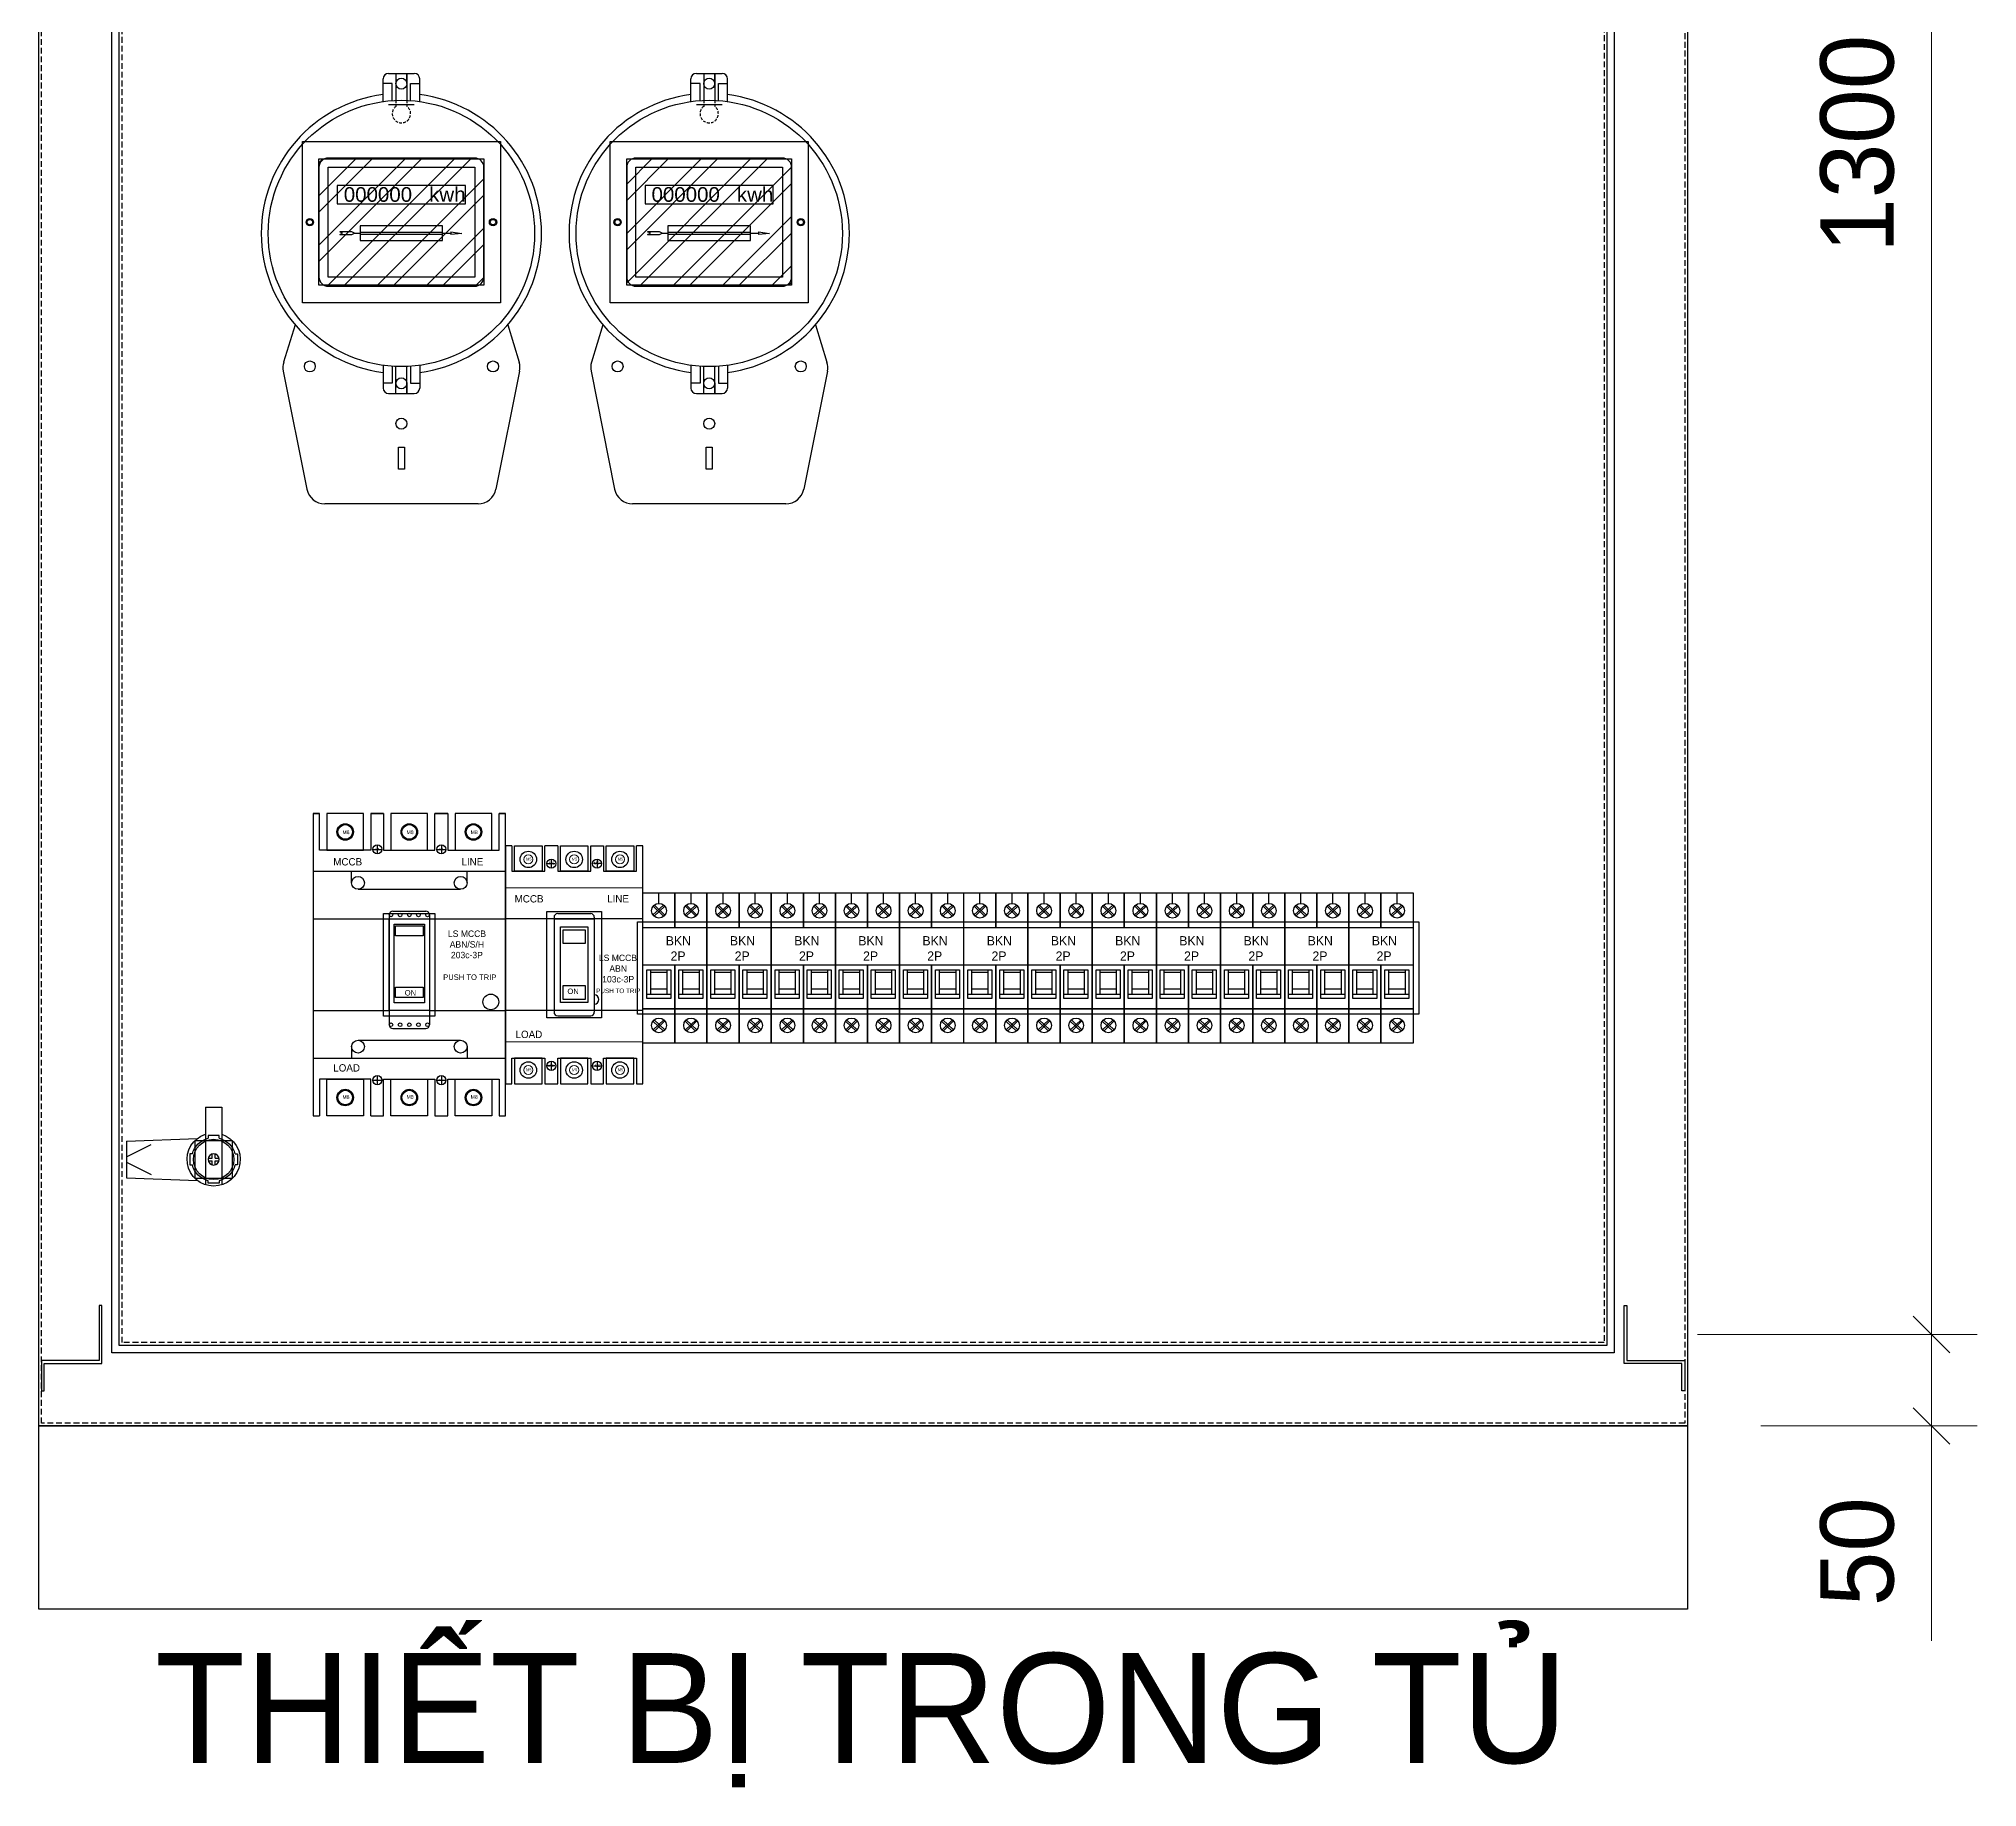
# Model space of a CAD drawing. Header units: millimetres. Extents: x 0 to 4277, y 0 to 3024.
# Drawn here: x 2340 to 3398, y 1167 to 2121 of the extents above; entities that cross this region are included whole.
import ezdxf

# ---------------------------------------------------------------- set-up
doc = ezdxf.new("R2010")
doc.units = ezdxf.units.MM
doc.linetypes.add('DASHED', pattern=[0.75, 0.5, -0.25])
doc.linetypes.add('HIDDEN2', pattern=[4.7625, 3.175, -1.5875])
doc.layers.add('DIM', color=253, linetype='Continuous')
doc.layers.add('HEATER', color=1, linetype='Continuous')
doc.layers.add('E_Electrical Equipment', color=35, linetype='Continuous', lineweight=5)
doc.dimstyles.new('Dim-40', dxfattribs={"dimtxt": 40, "dimasz": 20, "dimexe": 25, "dimexo": 40, "dimgap": 20, "dimtad": 1, "dimdec": 0, "dimtxsty": 'Standard', "dimblk": 'OBLIQUE', "dimcen": 15, "dimclrd": 5, "dimclre": 5, "dimclrt": 3, "dimazin": 3, "dimtfac": 1, "dimtdec": 0, "dimtmove": 0, "dimatfit": 3, "dimldrblk": 'ARCHTICK', "dimlwd": 9, "dimlwe": 9})

# ---------------------------------------------------------------- blocks, each defined once
blk = doc.blocks.new('*D4')
at = {"color": 0, "linetype": 'ByBlock', "lineweight": -2}
for p, q in [((3382.9, 2704), (3362.9, 2724)), ((3362.9, 1424), (3382.9, 1404))]:
    blk.add_line(p, q, dxfattribs=at)
at = {"layer": 'Defpoints', "color": 0, "transparency": 16777216}
for p in [(3205.2, 2714), (3205.2, 1414), (3372.9, 1414)]:
    blk.add_point(p, dxfattribs=at)
at = {"layer": 'DIM', "color": 5, "lineweight": 9, "transparency": 16777216}
for p, q in [((3245.2, 2714), (3397.9, 2714)), ((3372.9, 2714), (3372.9, 1414)), ((3245.2, 1414), (3397.9, 1414))]:
    blk.add_line(p, q, dxfattribs=at)
at = {"layer": 'DIM', "color": 3, "transparency": 16777216, "insert": (3332.5, 2064), "char_height": 40, "attachment_point": 5, "rotation": 90}
blk.add_mtext('1300', dxfattribs=at)
blk = doc.blocks.new('_ArchTick')
at = {"color": 0, "const_width": 0.15}
blk.add_lwpolyline([(-0.5, -0.5), (0.5, 0.5)], dxfattribs=at)
blk = doc.blocks.new('_Oblique')
at = {"color": 0, "linetype": 'ByBlock', "lineweight": -2}
blk.add_line((-0.5, -0.5), (0.5, 0.5), dxfattribs=at)
blk = doc.blocks.new('*D5')
at = {"color": 0, "linetype": 'ByBlock', "lineweight": -2}
for p, q in [((3382.9, 1404), (3362.9, 1424)), ((3362.9, 1374), (3382.9, 1354))]:
    blk.add_line(p, q, dxfattribs=at)
at = {"layer": 'Defpoints', "color": 0, "transparency": 16777216}
for p in [(3205.2, 1414), (3239.7, 1364), (3372.9, 1364)]:
    blk.add_point(p, dxfattribs=at)
at = {"layer": 'DIM', "color": 5, "lineweight": 9, "transparency": 16777216}
for p, q in [((3245.2, 1414), (3397.9, 1414)), ((3372.9, 1414), (3372.9, 1364)), ((3279.7, 1364), (3397.9, 1364)), ((3372.9, 1364), (3372.9, 1246.8))]:
    blk.add_line(p, q, dxfattribs=at)
at = {"layer": 'DIM', "color": 3, "transparency": 16777216, "insert": (3332.5, 1295.4), "char_height": 40, "attachment_point": 5, "rotation": 90}
blk.add_mtext('50', dxfattribs=at)
blk = doc.blocks.new('BKN 2P')
at = {"color": 7}
for p, q in [((8.8, -5.7), (8.8, 0)), ((26.3, -5.7), (26.3, 0)), ((5.5, -12), (11.3, -6.6)), ((5.6, -7.3), (11.4, -12.8)), ((6.1, -12.7), (11.9, -7.2)), ((6.3, -6.6), (12, -12.1)), ((23, -12), (28.8, -6.6)), ((23.2, -7.3), (29, -12.8)), ((23.7, -12.7), (29.5, -7.2)), ((23.9, -6.6), (29.5, -12.1)), ((0, -18.8), (17.5, -18.8)), ((17.5, -18.8), (35, -18.8)), ((4.1, -41.9), (4.1, -55.2)), ((13.1, -41.9), (13.1, -55.2)), ((21.7, -41.9), (21.7, -55.2)), ((30.7, -41.9), (30.7, -55.2)), ((4.1, -43.3), (13.1, -43.3)), ((4.1, -52.4), (13.1, -52.4)), ((21.7, -43.3), (30.7, -43.3)), ((21.7, -52.4), (30.7, -52.4)), ((0, -63.2), (17.5, -63.2)), ((2.1, -55.2), (15.2, -55.2)), ((17.5, -63.2), (35, -63.2)), ((19.6, -55.2), (32.7, -55.2)), ((5.5, -70), (11.3, -75.4)), ((5.6, -74.7), (11.4, -69.2)), ((6.1, -69.2), (11.9, -74.8)), ((6.3, -75.4), (12, -69.8)), ((23, -70), (28.8, -75.4)), ((23.2, -74.7), (29, -69.2)), ((23.7, -69.2), (29.5, -74.8)), ((23.9, -75.4), (29.5, -69.8))]:
    blk.add_line(p, q, dxfattribs=at)
blk.add_line((0, -39.2), (35, -39.2))
for points in [[(17.5, -39.2), (17.5, -82), (0, -82), (0, 0), (17.5, 0), (17.5, -18.8)], [(17.5, -18.8), (17.5, 0), (35, 0), (35, -82), (17.5, -82), (17.5, -39.2)]]:
    blk.add_lwpolyline(points, dxfattribs=at)
for points in [[(2.1, -41.9), (15.2, -41.9), (15.2, -57.7), (2.1, -57.7)], [(19.6, -41.9), (32.7, -41.9), (32.7, -57.7), (19.6, -57.7)]]:
    blk.add_lwpolyline(points, close=True, dxfattribs=at)
for centre in [(8.8, -9.7), (26.3, -9.7), (8.8, -72.3), (26.3, -72.3)]:
    blk.add_circle(centre, 4.02, dxfattribs=at)
at = {"insert": (10.5, -23.6), "char_height": 5, "attachment_point": 1}
blk.add_mtext_dynamic_manual_height_columns('\\pi1.99689;{\\C1;BKN\\P\\pi4.61796;2P}', width=17.271, gutter_width=1, heights=[0], dxfattribs=at)
blk = doc.blocks.new('CB LS 30AF 3P')
at = {"lineweight": 30}
blk.add_line((46.5, 0), (53.5, 0), dxfattribs=at)
at = {"color": 4}
for p, q in [((23, -9.8), (27, -9.8)), ((25, -7.8), (25, -11.8)), ((52, -9.8), (48, -9.8)), ((50, -7.8), (50, -11.8)), ((27, -120.2), (23, -120.2)), ((25, -118.2), (25, -122.2)), ((48, -120.2), (52, -120.2)), ((50, -118.2), (50, -122.2))]:
    blk.add_line(p, q, dxfattribs=at)
for p, q in [((75, -40), (0, -40)), ((26.5, -39.1), (26.5, -90.9)), ((26.5, -40), (48.5, -40)), ((28.5, -37.1), (46.5, -37.1)), ((48.5, -39.1), (48.5, -90.9)), ((30, -44.3), (45, -44.3)), ((30, -85.7), (30, -44.3)), ((31.5, -45.9), (43.5, -45.9)), ((31.5, -53.4), (31.5, -45.9)), ((43.5, -45.9), (43.5, -53.4)), ((45, -44.3), (45, -85.7)), ((43.5, -53.4), (31.5, -53.4)), ((31.5, -76.4), (43.5, -76.4)), ((31.5, -83.9), (31.5, -76.4)), ((43.5, -83.9), (31.5, -83.9)), ((43.5, -76.4), (43.5, -83.9)), ((75, -90), (0, -90)), ((28.5, -92.9), (46.5, -92.9)), ((45, -85.7), (30, -85.7))]:
    blk.add_line(p, q)
at = {"lineweight": 30}
for points in [[(3.5, 0), (0, 0), (0, -130), (3.5, -130)], [(3.5, 0), (3.5, -14), (21.5, -14), (21.5, 0)], [(28.5, 0), (21.5, 0)], [(28.5, 0), (28.5, -14), (46.5, -14), (46.5, 0)], [(53.5, 0), (53.5, -14), (71.5, -14), (71.5, 0)], [(71.5, -130), (75, -130), (75, 0), (71.5, 0)], [(3.5, -130), (3.5, -116), (21.5, -116), (21.5, -130)], [(28.5, -130), (28.5, -116), (46.5, -116), (46.5, -130)], [(53.5, -130), (53.5, -116), (71.5, -116), (71.5, -130)], [(21.5, -130), (28.5, -130)], [(46.5, -130), (53.5, -130)]]:
    blk.add_lwpolyline(points, dxfattribs=at)
for centre, radius, start, end in [((28.5, -39.1), 2, 90, 180), ((46.5, -39.1), 2, 0, 90), ((48.5, -84), 2.5, 270, 90), ((28.5, -90.9), 2, 180, 270), ((46.5, -90.9), 2, 270, 0)]:
    blk.add_arc(centre, radius, start, end)
at = {"layer": 'E_Electrical Equipment', "color": 0}
for p, q in [((21.5, 0), (28.5, 0)), ((75, -23), (0, -23)), ((75, -107), (0, -107)), ((21.5, -130), (28.5, -130)), ((46.5, -130), (53.5, -130))]:
    blk.add_line(p, q, dxfattribs=at)
for centre in [(12.5, -7.5), (37.5, -7.5), (62.5, -7.5), (12.5, -122.5), (37.5, -122.5), (62.5, -122.5)]:
    blk.add_circle(centre, 2.5, dxfattribs=at)
blk.add_text('ON', height=3).set_placement((33.8, -81))
at = {"color": 3, "char_height": 1.5, "attachment_point": 1}
for insert in [(11.3, -6.6), (36.3, -6.6), (61.3, -6.6), (11.3, -121.6), (36.3, -121.6), (61.3, -121.6)]:
    blk.add_mtext_dynamic_manual_height_columns('{\\C7;M5}', width=4.338, gutter_width=1, heights=[0], dxfattribs=dict(at, insert=insert))
at = {"color": 1, "char_height": 1.5}
for insert, attachment_point in [((23.8, -8.8), 1), ((51.2, -8.8), 3), ((26.2, -119.3), 3), ((48.8, -119.3), 1)]:
    blk.add_mtext_dynamic_manual_height_columns('M5', width=4.338, gutter_width=1, heights=[0], dxfattribs=dict(at, insert=insert, attachment_point=attachment_point))
at = {"attachment_point": 1}
for s, width, insert, char_height in [('MCCB', 14.078, (5, -27), 4), ('LINE', 14.078, (55.5, -27), 4), ('PUSH TO TRIP', 37.658, (49.5, -78), 2.5), ('LOAD', 14.078, (5.5, -101), 4)]:
    blk.add_mtext_dynamic_manual_height_columns(s, width=width, gutter_width=1, heights=[0], dxfattribs=dict(at, insert=insert, char_height=char_height))
blk = doc.blocks.new('LS 100AF 3P')
at = {"color": 1}
for points in [[(5, 0), (20, 0), (20, -14), (5, -14)], [(5, -130), (20, -130), (20, -116), (5, -116)]]:
    blk.add_lwpolyline(points, close=True, dxfattribs=at)
at = {"color": 2}
for points in [[(30, 0), (45, 0), (45, -14), (30, -14)], [(30, -130), (45, -130), (45, -116), (30, -116)]]:
    blk.add_lwpolyline(points, close=True, dxfattribs=at)
at = {"color": 5}
for points in [[(55, 0), (70, 0), (70, -14), (55, -14)], [(55, -130), (70, -130), (70, -116), (55, -116)]]:
    blk.add_lwpolyline(points, close=True, dxfattribs=at)
at = {"color": 1}
for centre in [(12.5, -7.5), (12.5, -122.5)]:
    blk.add_circle(centre, 4.5, dxfattribs=at)
at = {"color": 4}
for centre in [(25, -9.8), (50, -9.8), (25, -120.2), (50, -120.2)]:
    blk.add_circle(centre, 2.5, dxfattribs=at)
at = {"color": 2}
for centre in [(37.5, -7.5), (37.5, -122.5)]:
    blk.add_circle(centre, 4.5, dxfattribs=at)
at = {"color": 5}
for centre in [(62.5, -7.5), (62.5, -122.5)]:
    blk.add_circle(centre, 4.5, dxfattribs=at)
blk.add_blockref('CB LS 30AF 3P', (0, 0))
at = {"insert": (42.7, -59.5), "char_height": 3.5, "attachment_point": 1}
blk.add_mtext_dynamic_manual_height_columns('\\pi8.28487;{\\C1;LS MCCB\\P\\pi14.01713;ABN\\P\\pi10.11007;103c-3P}', width=37.687, gutter_width=1, heights=[0], dxfattribs=at)
blk = doc.blocks.new('Congto1P-1')
at = {"color": 126}
for p, q in [((-7, 235), (7, 235)), ((-3, 235), (-3, 220.2)), ((3, 235), (3, 220.2)), ((3, 229.4), (3, 235)), ((-10, 219.8), (-10, 232)), ((-5, 229.4), (-10, 229.4)), ((-5, 220.2), (-5, 229.4)), ((5, 220.2), (5, 229.4)), ((5, 229.4), (10, 229.4)), ((10, 219.8), (10, 232)), ((-7, 218), (7, 218)), ((-27.1, 148.5), (-33.6, 148.5)), ((-32.1, 147.8), (-33.6, 148.5)), ((-25.6, 147.8), (-27.1, 148.5)), ((-22.5, 148.3), (22.5, 148.3)), ((26.9, 148.5), (26.9, 147)), ((26.9, 148.5), (32.9, 147.6)), ((-33.6, 147), (-32.1, 147.8)), ((-33.6, 147), (-27.1, 147)), ((-27.1, 147), (-25.6, 147.8)), ((-25.6, 147.8), (-22.5, 147.8)), ((-22.5, 147.3), (22.5, 147.3)), ((22.5, 147.8), (26.9, 147.8)), ((32.9, 147.6), (26.9, 147)), ((-58, 97.7), (-64.3, 77.3)), ((58, 97.7), (64.3, 77.3)), ((-10, 75.4), (-10, 63.2)), ((-5, 75.1), (-5, 65.8)), ((-3, 60.2), (-3, 75)), ((3, 60.2), (3, 75)), ((5, 75.1), (5, 65.8)), ((10, 75.4), (10, 63.2)), ((-64.5, 72.4), (-51.6, 8)), ((-5, 65.8), (-10, 65.8)), ((3, 65.8), (3, 60.2)), ((5, 65.8), (10, 65.8)), ((64.5, 72.4), (51.6, 8)), ((-7, 60.2), (7, 60.2)), ((41.8, 0), (-41.8, 0))]:
    blk.add_line(p, q, dxfattribs=at)
at = {"color": 126, "linetype": 'DASHED', "ltscale": 3}
for p, q in [((-3, 220.2), (-3, 217)), ((3, 220.2), (3, 217))]:
    blk.add_line(p, q, dxfattribs=at)
at = {"color": 126}
blk.add_lwpolyline([(-40, 118.8), (40, 118.8, 0.414214), (45, 123.8), (45, 183.8, 0.414214), (40, 188.8), (-40, 188.8, 0.414214), (-45, 183.8), (-45, 123.8, 0.414214)], format="xyb", close=True, dxfattribs=at)
for points in [[(-35, 163.8), (35, 163.8), (35, 173.8), (-35, 173.8)], [(-22.5, 143.8), (22.5, 143.8), (22.5, 151.8), (-22.5, 151.8)], [(-1.6, 31), (1.6, 31), (1.6, 18.9), (-1.6, 18.9)]]:
    blk.add_lwpolyline(points, close=True, dxfattribs=at)
for centre, radius in [((0, 229.4), 3), ((0, 147.6), 72.7), ((-50, 75), 3), ((50, 75), 3), ((0, 65.8), 3), ((0, 43.8), 3)]:
    blk.add_circle(centre, radius, dxfattribs=at)
for centre, radius, start, end in [((-7, 232), 3, 90, 180), ((7, 232), 3, 0, 90), ((0, 147.6), 76.5, 97.5111, 262.4889), ((0, 147.6), 76.5, 277.5111, 82.4889), ((-54.7, 74.4), 10, 162.956, 191.3255), ((54.7, 74.4), 10, 348.6745, 17.044), ((-7, 63.2), 3, 180, 270), ((7, 63.2), 3, 270, 0), ((-41.8, 10), 10, 191.3255, 270), ((41.8, 10), 10, 270, 348.6745)]:
    blk.add_arc(centre, radius, start, end, dxfattribs=at)
at = {"color": 126, "linetype": 'DASHED', "ltscale": 3}
blk.add_arc((0, 213), 5, 126.8699, 53.1301, dxfattribs=at)
at = {"color": 126, "insert": (35, 172.9), "char_height": 8, "width": 70, "attachment_point": 3}
blk.add_mtext('\\f.VnArial|b0|i0|c0|p34;00000\\C1;0  \\C256; kwh', dxfattribs=at)
blk = doc.blocks.new('A$C39866699')
h = blk.add_hatch()
h.set_pattern_fill('ANSI32', color=6, scale=2, style=0)
h.set_pattern_definition([(45, (-81823.462, -46826.472), (-13.470384, 13.470384), []), (45, (-81814.482, -46826.472), (-13.470384, 13.470384), [])])
h.paths.add_polyline_path([(99, 9.5), (99, 78.5), (9, 78.5), (9, 9.5)])
at = {"color": 6}
for points in [[(0, 88), (108, 88), (108, 0), (0, 0)], [(9, 78.5), (99, 78.5), (99, 9.5), (9, 9.5)]]:
    blk.add_lwpolyline(points, close=True, dxfattribs=at)
for centre in [(4, 44), (104, 44)]:
    blk.add_circle(centre, 1.5, dxfattribs=at)
blk = doc.blocks.new('1 LS 250AF 3P')
for p, q in [((0, 0), (3.5, 0)), ((31.5, 0), (38.5, 0)), ((31.5, 0), (38.5, 0)), ((66.5, 0), (73.5, 0)), ((66.5, 0), (73.5, 0)), ((101.5, 0), (105, 0)), ((0, -31.5), (105, -31.5)), ((21, -37.8), (21, -31.5)), ((84, -37.8), (84, -31.5)), ((24.5, -41.3), (80.5, -41.3)), ((0, -57.5), (41.5, -57.5)), ((41.5, -55.3), (41.5, -115.3)), ((41.5, -57.5), (105, -57.5)), ((43.5, -53.3), (61.5, -53.3)), ((63.5, -55.3), (63.5, -115.3)), ((0, -107.5), (41.5, -107.5)), ((63.5, -107.5), (105, -107.5)), ((24.5, -123.7), (80.5, -123.7)), ((43.5, -117.3), (61.5, -117.3)), ((0, -133.5), (105, -133.5)), ((21, -127.2), (21, -133.5)), ((84, -127.2), (84, -133.5)), ((0, -165), (3.5, -165)), ((31.5, -165), (38.5, -165)), ((31.5, -165), (38.5, -165)), ((66.5, -165), (73.5, -165)), ((66.5, -165), (73.5, -165)), ((101.5, -165), (105, -165))]:
    blk.add_line(p, q)
at = {"color": 4}
for p, q in [((32.5, -19.5), (37.5, -19.5)), ((35, -17), (35, -22)), ((67.5, -19.5), (72.5, -19.5)), ((70, -17), (70, -22)), ((32.5, -145.5), (37.5, -145.5)), ((35, -143), (35, -148)), ((67.5, -145.5), (72.5, -145.5)), ((70, -143), (70, -148))]:
    blk.add_line(p, q, dxfattribs=at)
at = {"lineweight": 30}
for points in [[(3.5, 0), (0, 0), (0, -165), (3.5, -165)], [(31.5, 0), (31.5, -20), (3.5, -20), (3.5, 0)], [(38.5, 0), (31.5, 0)], [(38.5, 0), (38.5, -20), (66.5, -20), (66.5, 0)], [(73.5, 0), (66.5, 0)], [(73.5, 0), (73.5, -20), (101.5, -20), (101.5, 0)], [(101.5, -165), (105, -165), (105, 0), (101.5, 0)], [(31.5, -165), (31.5, -145), (3.5, -145), (3.5, -165)], [(38.5, -165), (38.5, -145), (66.5, -145), (66.5, -165)], [(73.5, -165), (73.5, -145), (101.5, -145), (101.5, -165)], [(73.5, -165), (73.5, -145), (101.5, -145), (101.5, -165)], [(31.5, -165), (38.5, -165)], [(66.5, -165), (73.5, -165)]]:
    blk.add_lwpolyline(points, dxfattribs=at)
for points in [[(44.2, -60.3), (60.8, -60.3), (60.8, -103.3), (44.2, -103.3)], [(45, -61.3), (60, -61.3), (60, -66.8), (45, -66.8)], [(45, -94.8), (60, -94.8), (60, -100.3), (45, -100.3)]]:
    blk.add_lwpolyline(points, close=True)
for centre, radius in [((17.5, -10), 4), ((52.5, -10), 4), ((87.5, -10), 4), ((24.5, -37.8), 3.5), ((80.5, -37.8), 3.5), ((42.5, -55.3), 1), ((47.5, -55.3), 1), ((52.5, -55.3), 1), ((57.5, -55.3), 1), ((62.5, -55.3), 1), ((97, -102.8), 4.28), ((42.5, -115.3), 1), ((47.5, -115.3), 1), ((52.5, -115.3), 1), ((57.5, -115.3), 1), ((62.5, -115.3), 1), ((24.5, -127.2), 3.5), ((80.5, -127.2), 3.5), ((17.5, -155), 4), ((52.5, -155), 4), ((87.5, -155), 4)]:
    blk.add_circle(centre, radius)
for centre, start, end in [((43.5, -55.3), 90, 180), ((61.5, -55.3), 0, 90), ((43.5, -115.3), 180, 270), ((61.5, -115.3), 270, 0)]:
    blk.add_arc(centre, 2, start, end)
at = {"attachment_point": 1}
for s, width, insert, char_height in [('M8', 4.438, (16, -9.2), 2), ('M8', 4.438, (51, -9.2), 2), ('M8', 4.438, (86, -9.2), 2), ('MCCB', 14.078, (11, -24.3), 4), ('LINE', 14.078, (81, -24.3), 4), ('PUSH TO TRIP', 32.214, (71, -87.8), 3), ('ON', 7.242, (50, -96.3), 3), ('LOAD', 14.078, (11, -136.8), 4), ('M8', 4.438, (16, -153.7), 2), ('M8', 4.438, (51, -153.7), 2), ('M8', 4.438, (86, -153.7), 2)]:
    blk.add_mtext_dynamic_manual_height_columns(s, width=width, gutter_width=1, heights=[0], dxfattribs=dict(at, insert=insert, char_height=char_height))
at = {"color": 4, "char_height": 1, "attachment_point": 1}
for s, insert in [('M4', (34, -18.8)), ('M5', (34, -18.8)), ('M5', (69, -18.8)), ('M5', (34, -144.8)), ('M5', (69, -144.8))]:
    blk.add_mtext_dynamic_manual_height_columns(s, width=4.438, gutter_width=1, heights=[0], dxfattribs=dict(at, insert=insert))
blk = doc.blocks.new('LS 250AF 3P')
at = {"color": 1}
for points in [[(7.5, -20), (27.5, -20), (27.5, 0), (7.5, 0)], [(7.5, -145), (27.5, -145), (27.5, -165), (7.5, -165)]]:
    blk.add_lwpolyline(points, close=True, dxfattribs=at)
at = {"color": 2}
for points in [[(42.5, -20), (62.5, -20), (62.5, 0), (42.5, 0)], [(42.5, -145), (62.5, -145), (62.5, -165), (42.5, -165)]]:
    blk.add_lwpolyline(points, close=True, dxfattribs=at)
at = {"color": 5}
for points in [[(77.5, -20), (97.5, -20), (97.5, 0), (77.5, 0)], [(77.5, -145), (97.5, -145), (97.5, -165), (77.5, -165)]]:
    blk.add_lwpolyline(points, close=True, dxfattribs=at)
at = {"color": 1}
for centre in [(17.5, -10), (17.5, -155)]:
    blk.add_circle(centre, 4.5, dxfattribs=at)
at = {"color": 2}
for centre in [(52.5, -10), (52.5, -155)]:
    blk.add_circle(centre, 4.5, dxfattribs=at)
at = {"color": 5}
for centre in [(87.5, -10), (87.5, -155)]:
    blk.add_circle(centre, 4.5, dxfattribs=at)
at = {"color": 4}
for centre in [(35, -19.5), (70, -19.5), (35, -145.5), (70, -145.5)]:
    blk.add_circle(centre, 2.5, dxfattribs=at)
blk.add_blockref('1 LS 250AF 3P', (0, 0))
at = {"insert": (65.3, -63.8), "char_height": 3.5, "attachment_point": 1}
blk.add_mtext_dynamic_manual_height_columns('\\pi8.28487;{\\C1;LS MCCB\\P\\pi9.25894;ABN/S/H\\P\\pi9.91549;203c-3P}', width=37.687, gutter_width=1, heights=[0], dxfattribs=at)
blk = doc.blocks.new('SDGFGHGHG')
at = {"layer": 'HEATER'}
for p, q in [((860935.9, 570742), (860935.9, 570784.3)), ((860944.9, 570742), (860944.9, 570784.3)), ((860892.9, 570780.5), (860931.6, 570782)), ((860892.9, 570760.5), (860892.9, 570780.5)), ((860892.9, 570771.9), (860906.3, 570778.7)), ((860939.5, 570773.5), (860939.5, 570771.3)), ((860941.3, 570773.5), (860941.3, 570771.3)), ((860892.9, 570769.1), (860906.3, 570762.4)), ((860937.5, 570771.3), (860939.5, 570771.3)), ((860937.5, 570769.8), (860939.5, 570769.8)), ((860939.5, 570769.8), (860939.5, 570767.6)), ((860941.3, 570771.3), (860943.4, 570771.3)), ((860941.3, 570769.8), (860941.3, 570767.6)), ((860941.3, 570769.8), (860943.4, 570769.8)), ((860892.9, 570760.5), (860931.6, 570759.1)), ((860935.9, 570742), (860944.9, 570742))]:
    blk.add_line(p, q, dxfattribs=at)
blk.add_circle((860940.4, 570770.5), 3.08, dxfattribs=at)
blk.add_arc((860940.4, 570770.5), 14.5, 288.08, 251.92, dxfattribs=at)
blk = doc.blocks.new('SĐFHGGH')
at = {"layer": 'HEATER'}
for points in [[(860943.4, 570717), (860943.4, 570718.4), (860937.4, 570718.4), (860937.4, 570717)], [(860928.8, 570702.4), (860927.4, 570702.4), (860927.4, 570708.4), (860928.8, 570708.4)], [(860952.1, 570702.4), (860953.4, 570702.4), (860953.4, 570708.4), (860952.1, 570708.4)], [(860943.4, 570693.8), (860943.4, 570692.4), (860937.4, 570692.4), (860937.4, 570693.8)]]:
    blk.add_lwpolyline(points, dxfattribs=at)
for start, end in [(104.4775, 165.5225), (14.4775, 75.5225), (194.4775, 255.5225), (284.4775, 345.5225)]:
    blk.add_arc((860940.4, 570705.4), 12, start, end, dxfattribs=at)
blk = doc.blocks.new('MS722')
for name, p in [('SDGFGHGHG', (-860940.4, -570770.5)), ('SĐFHGGH', (-860940.4, -570705.4))]:
    blk.add_blockref(name, p)

msp = doc.modelspace()

# ---------------------------------------------------------------- linework, layer by layer
for points in [[(2339.7, 2764), (3239.7, 2764), (3239.7, 1364), (2339.7, 1364)], [(2339.7, 1364), (3239.7, 1364), (3239.7, 1264), (2339.7, 1264)]]:
    msp.add_lwpolyline(points, close=True)
at = {"linetype": 'HIDDEN2'}
msp.add_lwpolyline([(2341.2, 2762.5), (3238.2, 2762.5), (3238.2, 1365.5), (2341.2, 1365.5)], close=True, dxfattribs=at)
at = {"color": 4}
msp.add_lwpolyline([(2379.7, 2724), (3199.7, 2724), (3199.7, 1404), (2379.7, 1404)], close=True, dxfattribs=at)
at = {"color": 6}
msp.add_lwpolyline([(2383.7, 2720), (3195.7, 2720), (3195.7, 1408), (2383.7, 1408)], close=True, dxfattribs=at)
at = {"color": 6, "linetype": 'HIDDEN2'}
msp.add_lwpolyline([(2385.2, 2718.5), (3194.2, 2718.5), (3194.2, 1409.5), (2385.2, 1409.5)], close=True, dxfattribs=at)
at = {"color": 2}
for points in [[(2497.7, 2051.2), (2577.7, 2051.2), (2577.7, 1991.2), (2497.7, 1991.2)], [(2665.7, 2051.2), (2745.7, 2051.2), (2745.7, 1991.2), (2665.7, 1991.2)]]:
    msp.add_lwpolyline(points, close=True, dxfattribs=at)
at = {"color": 2, "ltscale": 3}
for points in [[(2528, 1643.8), (2556, 1643.8), (2556, 1587.8), (2528, 1587.8)], [(2617, 1644.8), (2647, 1644.8), (2647, 1586.8), (2617, 1586.8)], [(2666.5, 1639.2), (3093, 1639.2), (3093, 1588.8), (2666.5, 1588.8)], [(2425, 1499.2), (2445.5, 1499.2), (2445.5, 1519.7), (2425, 1519.7)]]:
    msp.add_lwpolyline(points, close=True, dxfattribs=at)
at = {"ltscale": 3}
for points in [[(2531, 1640.8), (2553, 1640.8), (2553, 1590.8), (2531, 1590.8)], [(2669.5, 1636.2), (3090, 1636.2), (3090, 1591.8), (2669.5, 1591.8)], [(2669.5, 1636.2), (3090, 1636.2), (3090, 1591.8), (2669.5, 1591.8)]]:
    msp.add_lwpolyline(points, close=True, dxfattribs=at)
at = {"color": 8}
for points in [[(2372.7, 1429.7), (2372.7, 1399.7), (2341.2, 1399.7), (2341.2, 1383.2), (2342.7, 1383.2), (2342.7, 1398.2), (2374.2, 1398.2), (2374.2, 1429.7)], [(3206.7, 1429.7), (3206.7, 1399.7), (3238.2, 1399.7), (3238.2, 1383.2), (3236.7, 1383.2), (3236.7, 1398.2), (3205.2, 1398.2), (3205.2, 1429.7)]]:
    msp.add_lwpolyline(points, close=True, dxfattribs=at)
at = {"color": 2}
for centre in [(2487.7, 2021.2), (2587.7, 2021.2), (2655.7, 2021.2), (2755.7, 2021.2)]:
    msp.add_circle(centre, 2, dxfattribs=at)
msp.add_circle((2435.2, 1509.5), 11)

# ---------------------------------------------------------------- block references
at = {"color": 7}
for name, p in [('Congto1P-1', (2537.7, 1867.4)), ('Congto1P-1', (2705.7, 1867.4)), ('A$C39866699', (2483.7, 1977.2)), ('A$C39866699', (2651.7, 1977.2))]:
    msp.add_blockref(name, p, dxfattribs=at)
for name, p in [('LS 250AF 3P', (2489.5, 1698.3)), ('LS 100AF 3P', (2594.5, 1680.8)), ('BKN 2P', (2669.5, 1655)), ('BKN 2P', (2704.5, 1655)), ('BKN 2P', (2739.6, 1655)), ('BKN 2P', (2774.6, 1655)), ('BKN 2P', (2809.6, 1655)), ('BKN 2P', (2844.7, 1655)), ('BKN 2P', (2879.7, 1655)), ('BKN 2P', (2914.8, 1655)), ('BKN 2P', (2949.8, 1655)), ('BKN 2P', (2984.9, 1655)), ('BKN 2P', (3019.9, 1655)), ('BKN 2P', (3054.9, 1655))]:
    msp.add_blockref(name, p)
at = {"xscale": -1, "rotation": 180}
msp.add_blockref('MS722', (2435.2, 1509.5), dxfattribs=at)

# ---------------------------------------------------------------- texts
at = {"color": 2, "insert": (2788.8, 1203.4), "char_height": 60, "width": 1150.729, "attachment_point": 5}
msp.add_mtext('THIẾT BỊ TRONG TỦ', dxfattribs=at)

# ---------------------------------------------------------------- dimensions: what is measured, and where the dimension line sits
at = {"layer": 'DIM'}
for base, p1, p2, picture, middle in [((3372.9, 1414), (3205.2, 2714), (3205.2, 1414), '*D4', (3332.5, 2064)), ((3372.9, 1364), (3205.2, 1414), (3239.7, 1364), '*D5', (3332.5, 1295.4))]:
    dim = msp.add_linear_dim(base=base, p1=p1, p2=p2, angle=90, dimstyle='Dim-40', dxfattribs=at)
    dim.commit()
    dim.dimension.update_dxf_attribs({"geometry": picture, "text_midpoint": middle})

doc.saveas('drawing.dxf')
